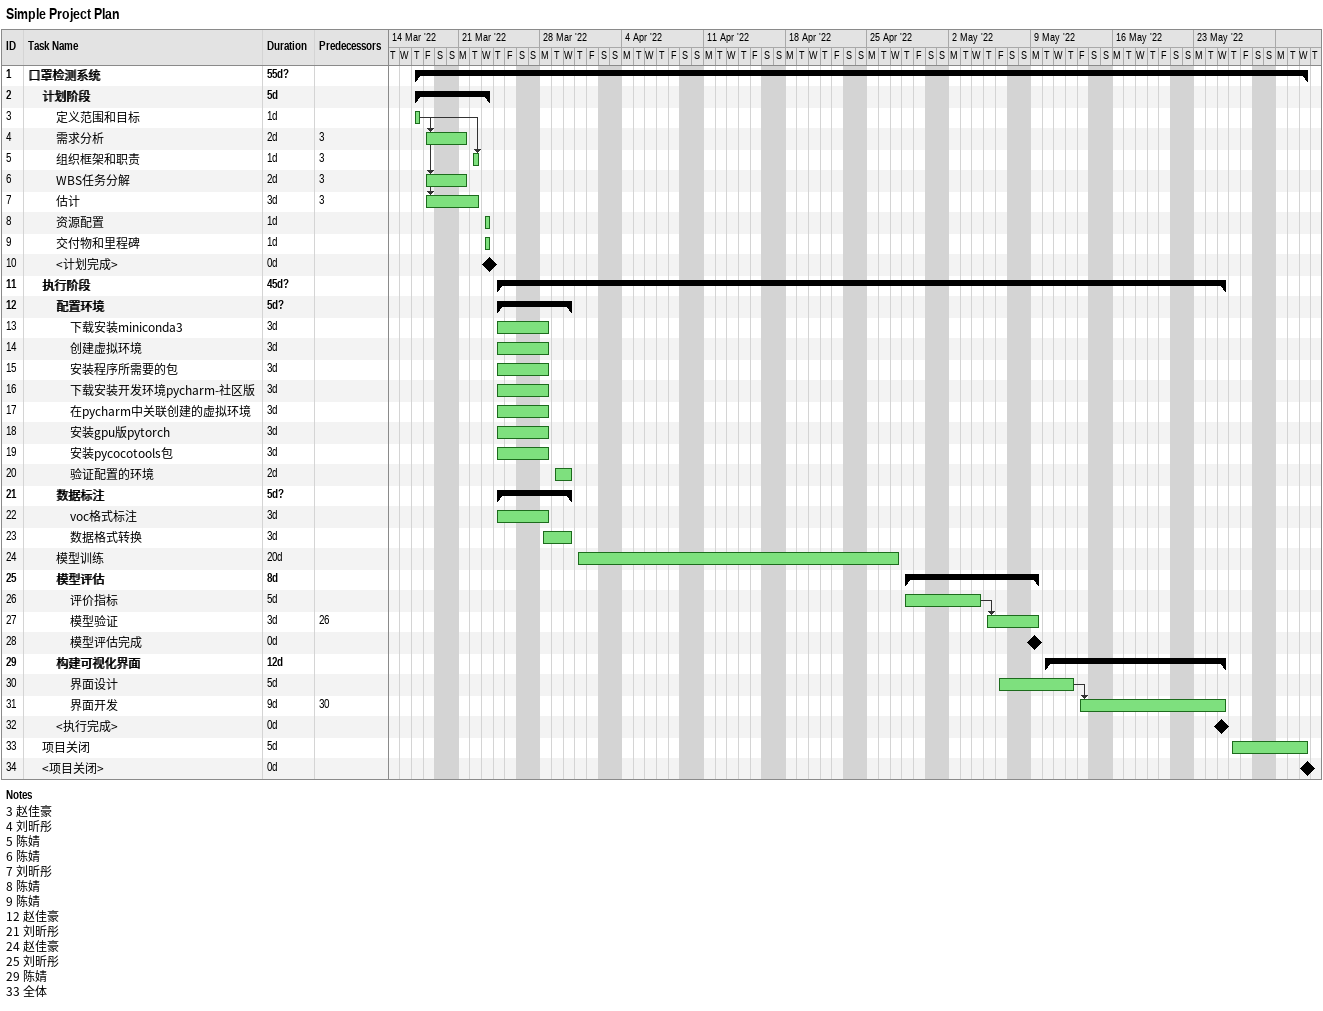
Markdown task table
Simple Project Plan

| ID | Level | Task | Duration | Start | Finish | Predecessors |
|---|---|---|---|---|---|---|
| 1 | 1 | **口罩检测系统** | 55d? | 2022-03-17 | 2022-06-01 |  |
| 2 | 2 | **计划阶段** | 5d | 2022-03-17 | 2022-03-23 |  |
| 3 | 3 | 定义范围和目标 | 1d | 2022-03-17 | 2022-03-17 |  |
| 4 | 3 | 需求分析 | 2d | 2022-03-18 | 2022-03-21 | 3 |
| 5 | 3 | 组织框架和职责 | 1d | 2022-03-22 | 2022-03-22 | 3 |
| 6 | 3 | WBS任务分解 | 2d | 2022-03-18 | 2022-03-21 | 3 |
| 7 | 3 | 估计 | 3d | 2022-03-18 | 2022-03-22 | 3 |
| 8 | 3 | 资源配置 | 1d | 2022-03-23 | 2022-03-23 |  |
| 9 | 3 | 交付物和里程碑 | 1d | 2022-03-23 | 2022-03-23 |  |
| 10 | 3 | <计划完成> | 0d | 2022-03-23 | 2022-03-23 |  |
| 11 | 2 | **执行阶段** | 45d? | 2022-03-24 | 2022-05-25 |  |
| 12 | 3 | **配置环境** | 5d? | 2022-03-24 | 2022-03-30 |  |
| 13 | 4 | 下载安装miniconda3 | 3d | 2022-03-24 | 2022-03-28 |  |
| 14 | 4 | 创建虚拟环境 | 3d | 2022-03-24 | 2022-03-28 |  |
| 15 | 4 | 安装程序所需要的包 | 3d | 2022-03-24 | 2022-03-28 |  |
| 16 | 4 | 下载安装开发环境pycharm-社区版 | 3d | 2022-03-24 | 2022-03-28 |  |
| 17 | 4 | 在pycharm中关联创建的虚拟环境 | 3d | 2022-03-24 | 2022-03-28 |  |
| 18 | 4 | 安装gpu版pytorch | 3d | 2022-03-24 | 2022-03-28 |  |
| 19 | 4 | 安装pycocotools包 | 3d | 2022-03-24 | 2022-03-28 |  |
| 20 | 4 | 验证配置的环境 | 2d | 2022-03-29 | 2022-03-30 |  |
| 21 | 3 | **数据标注** | 5d? | 2022-03-24 | 2022-03-30 |  |
| 22 | 4 | voc格式标注 | 3d | 2022-03-24 | 2022-03-28 |  |
| 23 | 4 | 数据格式转换 | 3d | 2022-03-28 | 2022-03-30 |  |
| 24 | 3 | 模型训练 | 20d | 2022-03-31 | 2022-04-27 |  |
| 25 | 3 | **模型评估** | 8d | 2022-04-28 | 2022-05-09 |  |
| 26 | 4 | 评价指标 | 5d | 2022-04-28 | 2022-05-04 |  |
| 27 | 4 | 模型验证 | 3d | 2022-05-05 | 2022-05-09 | 26 |
| 28 | 4 | 模型评估完成 | 0d | 2022-05-09 | 2022-05-09 |  |
| 29 | 3 | **构建可视化界面** | 12d | 2022-05-10 | 2022-05-25 |  |
| 30 | 4 | 界面设计 | 5d | 2022-05-06 | 2022-05-12 |  |
| 31 | 4 | 界面开发 | 9d | 2022-05-13 | 2022-05-25 | 30 |
| 32 | 3 | <执行完成> | 0d | 2022-05-25 | 2022-05-25 |  |
| 33 | 2 | 项目关闭 | 5d | 2022-05-26 | 2022-06-01 |  |
| 34 | 2 | <项目关闭> | 0d | 2022-06-01 | 2022-06-01 |  |

Notes
- 3: 赵佳豪
- 4: 刘昕彤
- 5: 陈婧
- 6: 陈婧
- 7: 刘昕彤
- 8: 陈婧
- 9: 陈婧
- 12: 赵佳豪
- 21: 刘昕彤
- 24: 赵佳豪
- 25: 刘昕彤
- 29: 陈婧
- 33: 全体
